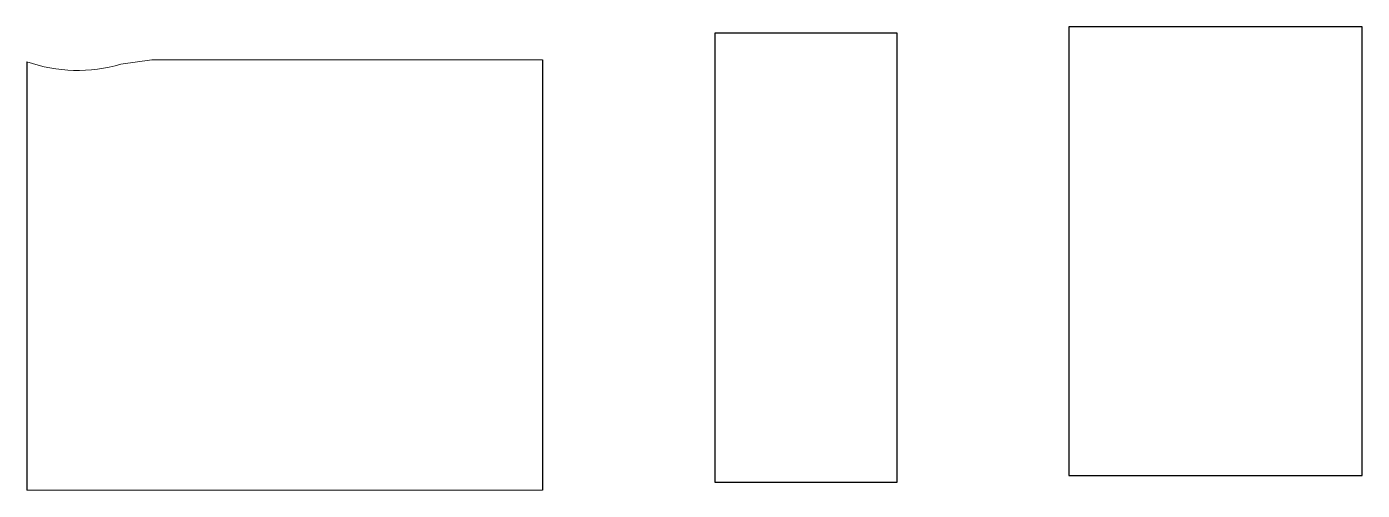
# Model space of a CAD drawing. Header units: millimetres. Extents: x 40 to 341, y 15 to 119.
import ezdxf

# ---------------------------------------------------------------- set-up
doc = ezdxf.new("R2010")
doc.units = ezdxf.units.MM

msp = doc.modelspace()

# ---------------------------------------------------------------- linework, layer by layer
for p, q in [((40.38, 111.24), (40.38, 14.8)), ((156.45, 111.68), (156.45, 14.8))]:
    msp.add_line(p, q)
at = {"color": 7, "linetype": 'Continuous', "lineweight": 15}
for p, q in [((61.59, 110.67), (68.52, 111.68)), ((156.45, 111.68), (68.52, 111.68)), ((156.45, 14.8), (40.38, 14.8))]:
    msp.add_line(p, q, dxfattribs=at)
for points in [[(195.25, 16.66), (236.25, 16.66), (236.25, 117.66), (195.25, 117.66)], [(274.92, 18.13), (340.92, 18.13), (340.92, 119.13), (274.92, 119.13)]]:
    msp.add_lwpolyline(points, close=True)
msp.add_arc((51.88, 144.3), 35, 250.8179, 286.1104, dxfattribs=at)

doc.saveas('drawing.dxf')
